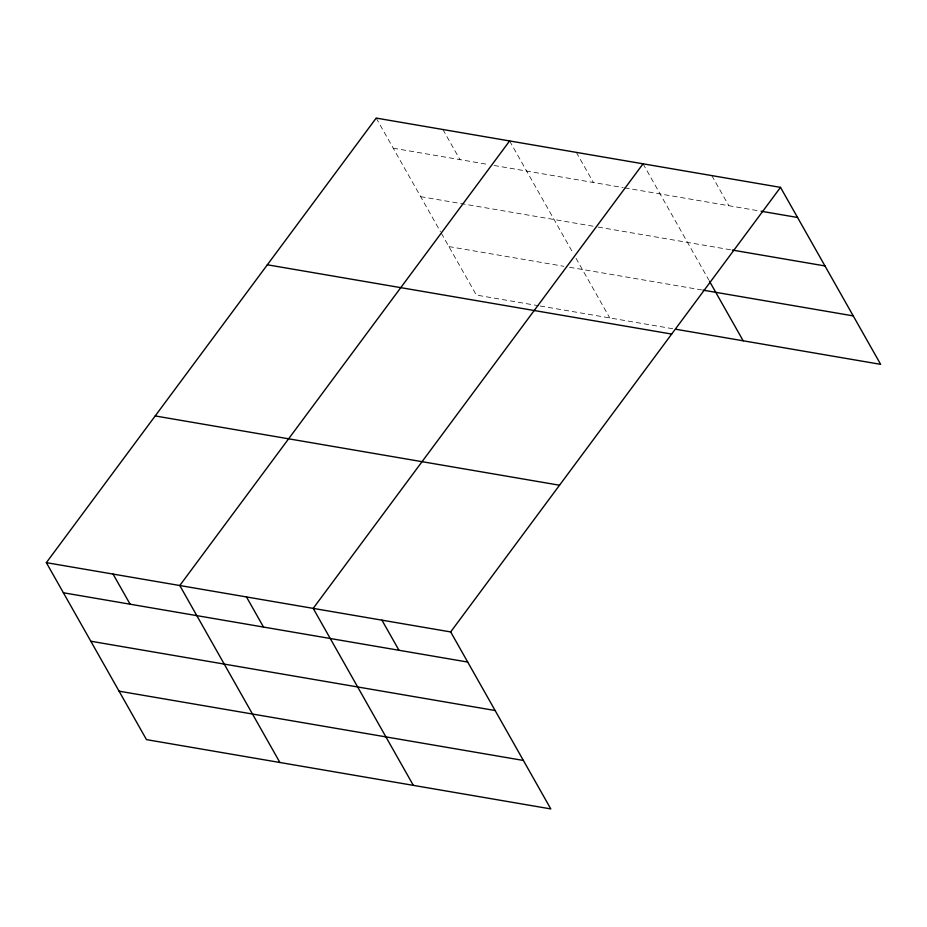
<?xml version="1.0" encoding="UTF-8"?>
<svg xmlns="http://www.w3.org/2000/svg" width="927" height="927" viewBox="0 0 927 927"><rect width="100%" height="100%" fill="white"/><g stroke="black" fill="none" stroke-linecap="round" stroke-linejoin="round"><path stroke-width="0.7" stroke-dasharray="4.63 3.48" d="M393.233 148.193L488.344 164.496M494.021 165.47L623.187 187.602M624.601 187.845L759.677 210.997M420.661 196.663L596.664 226.825M598.089 227.069L730.997 249.85M448.911 246.594L563.883 266.304M569.56 267.277L701.565 289.896M538.784 305.771L476.327 295.064L441.136 232.862M540.209 306.014L676.467 329.363M711.785 175.585L728.819 205.701M643.048 163.812L708.703 279.838M576.339 152.376L593.373 182.492M509.618 140.939L573.153 253.233M575.98 258.227L609.757 317.926M442.909 129.513L459.954 159.629M376.2 118.077L440.429 231.623"/><path stroke-width="1.39" d="M46.35 562.654L450.673 631.936L550.8 808.923L146.489 739.63L46.35 562.654L376.2 118.077L780.511 187.37L880.65 364.346L676.467 329.363M509.618 140.939L179.78 585.516L279.908 762.504M643.048 163.812L313.199 608.379L413.338 785.366M450.673 631.936L780.511 187.37M761.09 211.229L797.556 217.486M732.4 250.081L824.972 265.945M702.99 290.139L853.234 315.887M267.347 264.786L671.669 334.068M155.203 415.945L559.514 485.227M63.395 592.77L467.706 662.052M90.811 641.229L495.134 710.522M119.062 691.171L523.384 760.453M709.398 281.09L743.176 340.788M381.936 620.151L398.981 650.279M246.489 596.942L263.523 627.069M113.059 574.08L130.104 604.195"/></g></svg>
